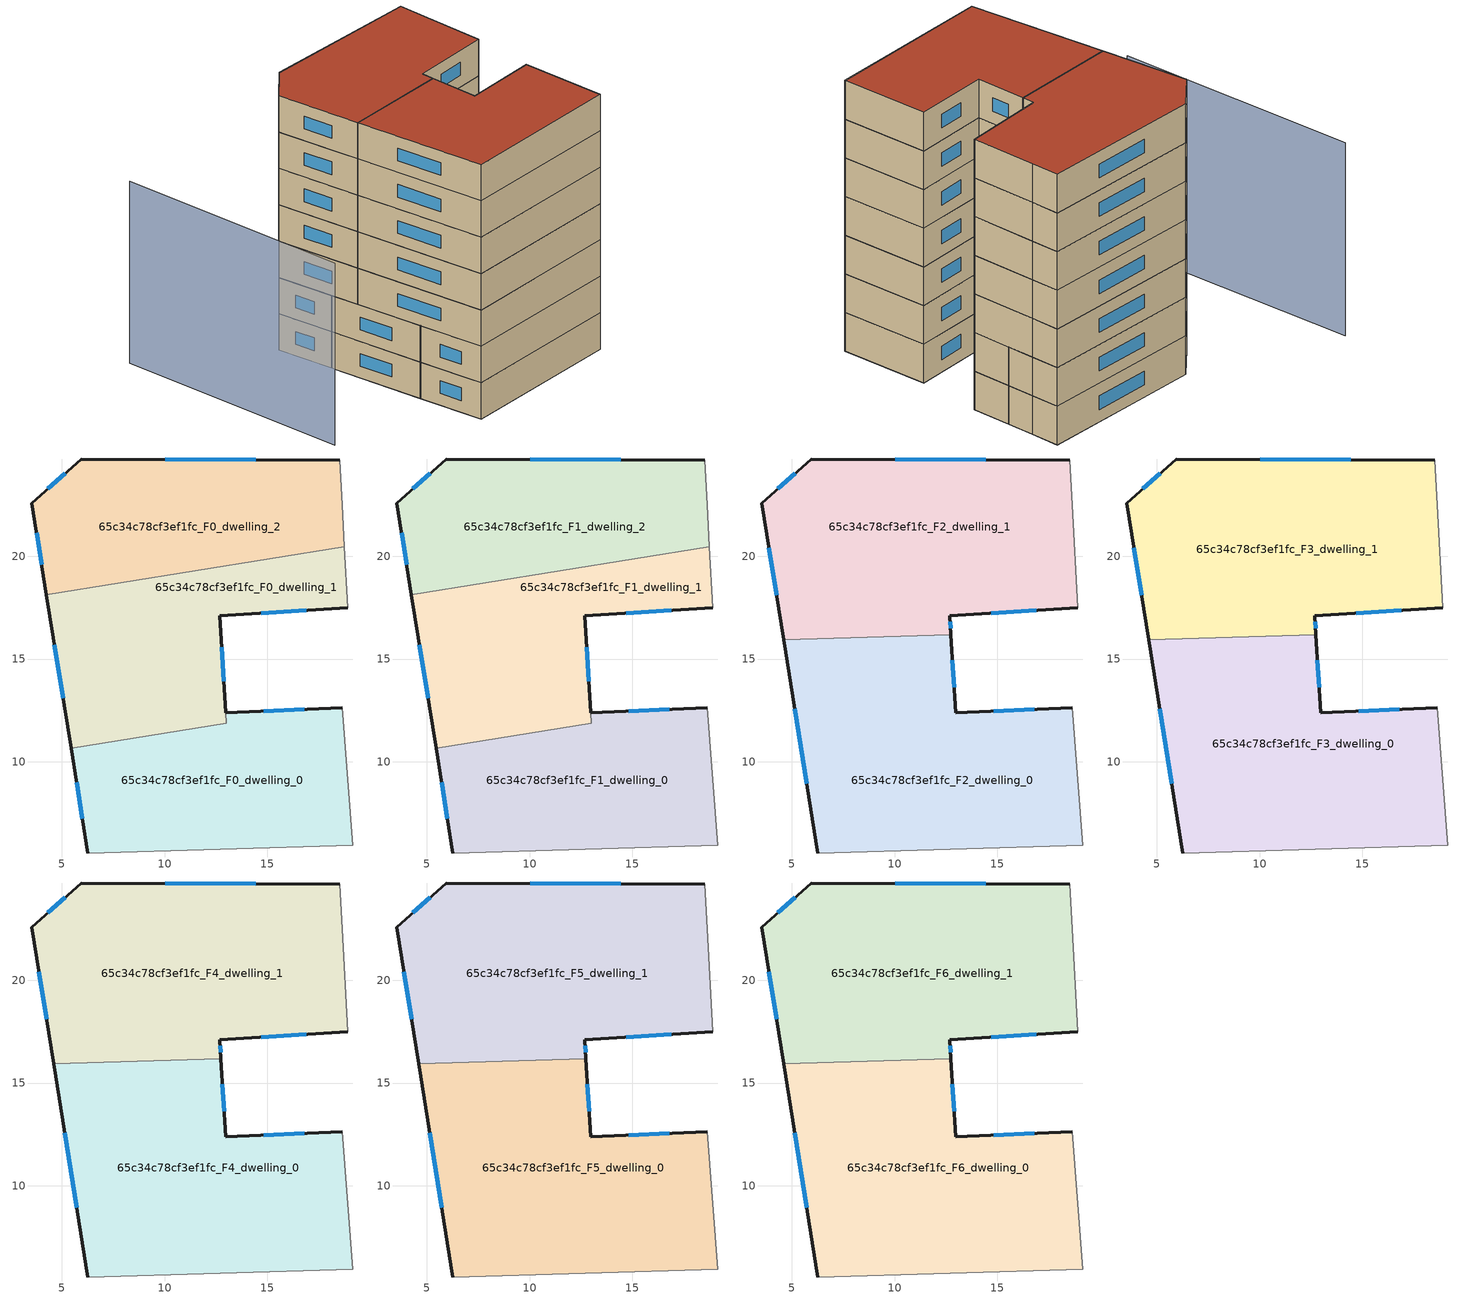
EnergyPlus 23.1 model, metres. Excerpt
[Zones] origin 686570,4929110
65c34c78cf3ef1fc_F0_dwelling_0
 floor ground (EU_floor_Construction): 19.15,5.96 18.64,12.64 12.97,12.38 13,11.88 5.46,10.67 6.28,5.58 z0
 wall outside (EU_wall_Construction): 6.28,5.58 5.46,10.67 / 12.97,12.38 18.64,12.64 z0:3
 wall adiabatic (EU_wall_Construction): 18.64,12.64 19.15,5.96 6.28,5.58 z0:3
 wall to 65c34c78cf3ef1fc_F0_dwelling_1 (EU_wall_Construction): 5.46,10.67 12.99,11.87 / 13,11.88 12.97,12.38 z0:3
 window (EU_Window_Construction): 6.01,7.23 5.72,9.01 / 14.81,12.47 16.79,12.56 z0.98:2.02
65c34c78cf3ef1fc_F0_dwelling_1
 floor ground (EU_floor_Construction): 12.99,11.87 12.69,17.12 18.9,17.48 18.74,20.45 4.26,18.13 5.46,10.67 z0
 wall outside (EU_wall_Construction): 5.46,10.67 4.26,18.13 / 18.9,17.48 12.69,17.12 12.97,12.38 z0:3
 wall to 65c34c78cf3ef1fc_F0_dwelling_2 (EU_wall_Construction): 4.26,18.13 18.74,20.45 z0:3
 wall adiabatic (EU_wall_Construction): 18.74,20.45 18.9,17.48 z0:3
 window (EU_Window_Construction): 5.07,13.1 4.65,15.71 / 16.88,17.36 14.71,17.24 / 12.78,15.58 12.87,13.92 z0.98:2.02
65c34c78cf3ef1fc_F0_dwelling_2
 floor ground (EU_floor_Construction): 18.74,20.45 18.63,22.49 18.52,24.66 5.95,24.72 3.55,22.58 4.26,18.13 z0
 wall outside (EU_wall_Construction): 4.26,18.13 3.55,22.58 5.95,24.72 18.52,24.66 z0:3
 wall adiabatic (EU_wall_Construction): 18.52,24.66 18.63,22.49 18.74,20.45 z0:3
 window (EU_Window_Construction): 4.03,19.58 3.78,21.13 / 4.33,23.27 5.17,24.03 / 10.03,24.71 14.43,24.68 z0.98:2.02
65c34c78cf3ef1fc_F1_dwelling_0
 floor to 65c34c78cf3ef1fc_F0_dwelling_0 (EU_floor_Construction): 19.15,5.96 18.64,12.64 12.97,12.38 13,11.88 5.46,10.67 6.28,5.58 z3
 wall outside (EU_wall_Construction): 6.28,5.58 5.46,10.67 / 12.97,12.38 18.64,12.64 z3:6
 wall adiabatic (EU_wall_Construction): 18.64,12.64 19.15,5.96 6.28,5.58 z3:6
 wall to 65c34c78cf3ef1fc_F1_dwelling_1 (EU_wall_Construction): 5.46,10.67 12.99,11.87 / 13,11.88 12.97,12.38 z3:6
 window (EU_Window_Construction): 6.01,7.23 5.72,9.01 / 14.81,12.47 16.79,12.56 z3.98:5.02
65c34c78cf3ef1fc_F1_dwelling_1
 floor to 65c34c78cf3ef1fc_F0_dwelling_1 (EU_floor_Construction): 12.99,11.87 12.69,17.12 18.9,17.48 18.74,20.45 4.26,18.13 5.46,10.67 z3
 wall outside (EU_wall_Construction): 5.46,10.67 4.26,18.13 / 18.9,17.48 12.69,17.12 12.97,12.38 z3:6
 wall to 65c34c78cf3ef1fc_F1_dwelling_2 (EU_wall_Construction): 4.26,18.13 18.74,20.45 z3:6
 wall adiabatic (EU_wall_Construction): 18.74,20.45 18.9,17.48 z3:6
 window (EU_Window_Construction): 5.07,13.1 4.65,15.71 / 16.88,17.36 14.71,17.24 / 12.78,15.58 12.87,13.92 z3.98:5.02
65c34c78cf3ef1fc_F1_dwelling_2
 floor to 65c34c78cf3ef1fc_F0_dwelling_2 (EU_floor_Construction): 18.74,20.45 18.63,22.49 18.52,24.66 5.95,24.72 3.55,22.58 4.26,18.13 z3
 wall outside (EU_wall_Construction): 4.26,18.13 3.55,22.58 5.95,24.72 18.52,24.66 z3:6
 wall adiabatic (EU_wall_Construction): 18.52,24.66 18.63,22.49 18.74,20.45 z3:6
 window (EU_Window_Construction): 4.03,19.58 3.78,21.13 / 4.33,23.27 5.17,24.03 / 10.03,24.71 14.43,24.68 z3.98:5.02
65c34c78cf3ef1fc_F2_dwelling_0
 floor to 65c34c78cf3ef1fc_F1_dwelling_0 (EU_floor_Construction): 19.15,5.96 18.64,12.64 12.97,12.38 13,11.88 5.46,10.67 6.28,5.58 z6
 floor to 65c34c78cf3ef1fc_F1_dwelling_1 (EU_floor_Construction): 12.99,11.87 12.74,16.19 4.61,15.95 5.46,10.67 z6
 wall outside (EU_wall_Construction): 6.28,5.58 4.61,15.95 / 12.74,16.19 12.97,12.38 18.64,12.64 z6:9
 wall adiabatic (EU_wall_Construction): 18.64,12.64 19.15,5.96 6.28,5.58 z6:9
 wall to 65c34c78cf3ef1fc_F2_dwelling_1 (EU_wall_Construction): 4.61,15.95 12.74,16.19 z6:9
 window (EU_Window_Construction): 14.81,12.47 16.79,12.56 / 5.73,8.95 5.15,12.58 / 12.81,14.95 12.89,13.62 z6.98:8.02
65c34c78cf3ef1fc_F2_dwelling_1
 floor to 65c34c78cf3ef1fc_F1_dwelling_1 (EU_floor_Construction): 18.9,17.48 18.74,20.45 4.26,18.13 4.61,15.95 12.74,16.19 12.69,17.12 z6
 floor to 65c34c78cf3ef1fc_F1_dwelling_2 (EU_floor_Construction): 18.74,20.45 18.63,22.49 18.52,24.66 5.95,24.72 3.55,22.58 4.26,18.13 z6
 wall outside (EU_wall_Construction): 18.9,17.48 12.69,17.12 12.74,16.19 / 4.61,15.95 3.55,22.58 5.95,24.72 18.52,24.66 z6:9
 wall adiabatic (EU_wall_Construction): 18.52,24.66 18.63,22.49 18.9,17.48 z6:9
 window (EU_Window_Construction): 16.88,17.36 14.71,17.24 / 12.7,16.81 12.72,16.49 / 4.26,18.11 3.89,20.42 / 4.33,23.27 5.17,24.03 / 10.03,24.71 14.43,24.68 z6.98:8.02
65c34c78cf3ef1fc_F3_dwelling_0
 floor to 65c34c78cf3ef1fc_F2_dwelling_0 (EU_floor_Construction): 19.15,5.96 18.64,12.64 12.97,12.38 12.74,16.19 4.61,15.95 6.28,5.58 z9
 wall outside (EU_wall_Construction): 6.28,5.58 4.61,15.95 / 12.74,16.19 12.97,12.38 18.64,12.64 z9:12
 wall adiabatic (EU_wall_Construction): 18.64,12.64 19.15,5.96 6.28,5.58 z9:12
 wall to 65c34c78cf3ef1fc_F3_dwelling_1 (EU_wall_Construction): 4.61,15.95 12.74,16.19 z9:12
 window (EU_Window_Construction): 14.81,12.47 16.79,12.56 / 5.73,8.95 5.15,12.58 / 12.81,14.95 12.89,13.62 z9.98:11.02
65c34c78cf3ef1fc_F3_dwelling_1
 floor to 65c34c78cf3ef1fc_F2_dwelling_1 (EU_floor_Construction): 18.9,17.48 18.63,22.49 18.52,24.66 5.95,24.72 3.55,22.58 4.61,15.95 12.74,16.19 12.69,17.12 z9
 wall outside (EU_wall_Construction): 18.9,17.48 12.69,17.12 12.74,16.19 / 4.61,15.95 3.55,22.58 5.95,24.72 18.52,24.66 z9:12
 wall adiabatic (EU_wall_Construction): 18.52,24.66 18.63,22.49 18.9,17.48 z9:12
 window (EU_Window_Construction): 16.88,17.36 14.71,17.24 / 12.7,16.81 12.72,16.49 / 4.26,18.11 3.89,20.42 / 4.33,23.27 5.17,24.03 / 10.03,24.71 14.43,24.68 z9.98:11.02
65c34c78cf3ef1fc_F4_dwelling_0
 floor to 65c34c78cf3ef1fc_F3_dwelling_0 (EU_floor_Construction): 19.15,5.96 18.64,12.64 12.97,12.38 12.74,16.19 4.61,15.95 6.28,5.58 z12
 wall outside (EU_wall_Construction): 6.28,5.58 4.61,15.95 / 12.74,16.19 12.97,12.38 18.64,12.64 z12:15
 wall adiabatic (EU_wall_Construction): 18.64,12.64 19.15,5.96 6.28,5.58 z12:15
 wall to 65c34c78cf3ef1fc_F4_dwelling_1 (EU_wall_Construction): 4.61,15.95 12.74,16.19 z12:15
 window (EU_Window_Construction): 14.81,12.47 16.79,12.56 / 5.73,8.95 5.15,12.58 / 12.81,14.95 12.89,13.62 z12.98:14.02
65c34c78cf3ef1fc_F4_dwelling_1
 floor to 65c34c78cf3ef1fc_F3_dwelling_1 (EU_floor_Construction): 18.9,17.48 18.63,22.49 18.52,24.66 5.95,24.72 3.55,22.58 4.61,15.95 12.74,16.19 12.69,17.12 z12
 wall outside (EU_wall_Construction): 18.9,17.48 12.69,17.12 12.74,16.19 / 4.61,15.95 3.55,22.58 5.95,24.72 18.52,24.66 z12:15
 wall adiabatic (EU_wall_Construction): 18.52,24.66 18.63,22.49 18.9,17.48 z12:15
 window (EU_Window_Construction): 16.88,17.36 14.71,17.24 / 12.7,16.81 12.72,16.49 / 4.26,18.11 3.89,20.42 / 4.33,23.27 5.17,24.03 / 10.03,24.71 14.43,24.68 z12.98:14.02
65c34c78cf3ef1fc_F5_dwelling_0
 floor to 65c34c78cf3ef1fc_F4_dwelling_0 (EU_floor_Construction): 19.15,5.96 18.64,12.64 12.97,12.38 12.74,16.19 4.61,15.95 6.28,5.58 z15
 wall outside (EU_wall_Construction): 6.28,5.58 4.61,15.95 / 12.74,16.19 12.97,12.38 18.64,12.64 z15:18
 wall adiabatic (EU_wall_Construction): 18.64,12.64 19.15,5.96 6.28,5.58 z15:18
 wall to 65c34c78cf3ef1fc_F5_dwelling_1 (EU_wall_Construction): 4.61,15.95 12.74,16.19 z15:18
 window (EU_Window_Construction): 14.81,12.47 16.79,12.56 / 5.73,8.95 5.15,12.58 / 12.81,14.95 12.89,13.62 z15.98:17.02
65c34c78cf3ef1fc_F5_dwelling_1
 floor to 65c34c78cf3ef1fc_F4_dwelling_1 (EU_floor_Construction): 18.9,17.48 18.63,22.49 18.52,24.66 5.95,24.72 3.55,22.58 4.61,15.95 12.74,16.19 12.69,17.12 z15
 wall outside (EU_wall_Construction): 18.9,17.48 12.69,17.12 12.74,16.19 / 4.61,15.95 3.55,22.58 5.95,24.72 18.52,24.66 z15:18
 wall adiabatic (EU_wall_Construction): 18.52,24.66 18.63,22.49 18.9,17.48 z15:18
 window (EU_Window_Construction): 16.88,17.36 14.71,17.24 / 12.7,16.81 12.72,16.49 / 4.26,18.11 3.89,20.42 / 4.33,23.27 5.17,24.03 / 10.03,24.71 14.43,24.68 z15.98:17.02
65c34c78cf3ef1fc_F6_dwelling_0
 floor to 65c34c78cf3ef1fc_F5_dwelling_0 (EU_floor_Construction): 19.15,5.96 18.64,12.64 12.97,12.38 12.74,16.19 4.61,15.95 6.28,5.58 z18
 wall outside (EU_wall_Construction): 6.28,5.58 4.61,15.95 / 12.74,16.19 12.97,12.38 18.64,12.64 z18:21
 wall adiabatic (EU_wall_Construction): 18.64,12.64 19.15,5.96 6.28,5.58 z18:21
 wall to 65c34c78cf3ef1fc_F6_dwelling_1 (EU_wall_Construction): 4.61,15.95 12.74,16.19 z18:21
 window (EU_Window_Construction): 14.81,12.47 16.79,12.56 / 5.73,8.95 5.15,12.58 / 12.81,14.95 12.89,13.62 z18.98:20.02
 roof outside (EU_roof_Construction): 18.64,12.64 19.15,5.96 6.28,5.58 4.61,15.95 12.74,16.19 12.97,12.38 z21
65c34c78cf3ef1fc_F6_dwelling_1
 floor to 65c34c78cf3ef1fc_F5_dwelling_1 (EU_floor_Construction): 18.9,17.48 18.63,22.49 18.52,24.66 5.95,24.72 3.55,22.58 4.61,15.95 12.74,16.19 12.69,17.12 z18
 wall outside (EU_wall_Construction): 18.9,17.48 12.69,17.12 12.74,16.19 / 4.61,15.95 3.55,22.58 5.95,24.72 18.52,24.66 z18:21
 wall adiabatic (EU_wall_Construction): 18.52,24.66 18.63,22.49 18.9,17.48 z18:21
 window (EU_Window_Construction): 16.88,17.36 14.71,17.24 / 12.7,16.81 12.72,16.49 / 4.26,18.11 3.89,20.42 / 4.33,23.27 5.17,24.03 / 10.03,24.71 14.43,24.68 z18.98:20.02
 roof outside (EU_roof_Construction): 18.52,24.66 18.63,22.49 18.9,17.48 12.69,17.12 12.74,16.19 4.61,15.95 3.55,22.58 5.95,24.72 z21
shading: -4.96,29.11 -3.37,10.76 z0:15
[Building]
EU S2 Campaign: North Axis=0; Terrain=City; Solar Distribution=FullExterior
[Site:Location]
Bologna: Latitude=44.5; Longitude=11.25; Time Zone=1; Elevation=37
[SizingPeriod:WeatherFileDays]
AnnualSizingPeriod: Begin Month=1; Begin Day of Month=1; End Month=12; End Day of Month=31; Day of Week for Start Day=Monday; Use Weather File Daylight Saving Period=No; Use Weather File Rain and Snow Indicators=No
[MATERIAL]
EU_InternalMass_Material: Roughness=MediumRough; Thickness=0.1; Conductivity=1; Density=1800; Specific Heat=900; Thermal Absorptance=0.9; Solar Absorptance=0.7; Visible Absorptance=0.7
[MATERIAL:NOMASS] Roughness=MediumRough; Thermal Absorptance=0.9; Solar Absorptance=0.7; Visible Absorptance=0.7
Name | Thermal Resistance
EU_wall_NoMass | 0.905828
EU_roof_NoMass | 0.37593
EU_floor_NoMass | 0.67114
[WINDOWMATERIAL:SIMPLEGLAZINGSYSTEM]
EU_Window_SimpleGlazing: UFactor=4.52486; Solar Heat Gain Coefficient=0.85; Visible Transmittance=0.85
[CONSTRUCTION]
EU_wall_Construction: EU_wall_NoMass
EU_roof_Construction: EU_roof_NoMass
EU_floor_Construction: EU_floor_NoMass
EU_InternalMass_Construction: EU_InternalMass_Material
EU_Window_Construction: EU_Window_SimpleGlazing
[ZONE] Type=1; Multiplier=1; Ceiling Height=autocalculate; Floor Area=autocalculate; Part of Total Floor Area=Yes
Name | Volume
65c34c78cf3ef1fc_F0_dwelling_0; 65c34c78cf3ef1fc_F1_dwelling_0 | 238.405
65c34c78cf3ef1fc_F2_dwelling_0; 65c34c78cf3ef1fc_F3_dwelling_0; 65c34c78cf3ef1fc_F4_dwelling_0; 65c34c78cf3ef1fc_F5_dwelling_0; 65c34c78cf3ef1fc_F6_dwelling_0 | 352.406
65c34c78cf3ef1fc_F0_dwelling_1; 65c34c78cf3ef1fc_F1_dwelling_1 | 231.429
65c34c78cf3ef1fc_F2_dwelling_1; 65c34c78cf3ef1fc_F3_dwelling_1; 65c34c78cf3ef1fc_F4_dwelling_1; 65c34c78cf3ef1fc_F5_dwelling_1; 65c34c78cf3ef1fc_F6_dwelling_1 | 352.407
65c34c78cf3ef1fc_F0_dwelling_2; 65c34c78cf3ef1fc_F1_dwelling_2 | 234.933
[INTERNALMASS] Construction=EU_InternalMass_Construction
Name | Zone or ZoneList | Surface Area
65c34c78cf3ef1fc_F0_dwelling_0_EU_InternalMass | 65c34c78cf3ef1fc_F0_dwelling_0 | 79.4686
65c34c78cf3ef1fc_F0_dwelling_1_EU_InternalMass | 65c34c78cf3ef1fc_F0_dwelling_1 | 77.1572
65c34c78cf3ef1fc_F0_dwelling_2_EU_InternalMass | 65c34c78cf3ef1fc_F0_dwelling_2 | 78.3109
65c34c78cf3ef1fc_F1_dwelling_0_EU_InternalMass | 65c34c78cf3ef1fc_F1_dwelling_0 | 79.4686
65c34c78cf3ef1fc_F1_dwelling_1_EU_InternalMass | 65c34c78cf3ef1fc_F1_dwelling_1 | 77.1572
65c34c78cf3ef1fc_F1_dwelling_2_EU_InternalMass | 65c34c78cf3ef1fc_F1_dwelling_2 | 78.3109
65c34c78cf3ef1fc_F2_dwelling_0_EU_InternalMass | 65c34c78cf3ef1fc_F2_dwelling_0 | 117.469
65c34c78cf3ef1fc_F2_dwelling_1_EU_InternalMass | 65c34c78cf3ef1fc_F2_dwelling_1 | 117.469
65c34c78cf3ef1fc_F3_dwelling_0_EU_InternalMass | 65c34c78cf3ef1fc_F3_dwelling_0 | 117.469
65c34c78cf3ef1fc_F3_dwelling_1_EU_InternalMass | 65c34c78cf3ef1fc_F3_dwelling_1 | 117.469
65c34c78cf3ef1fc_F4_dwelling_0_EU_InternalMass | 65c34c78cf3ef1fc_F4_dwelling_0 | 117.469
65c34c78cf3ef1fc_F4_dwelling_1_EU_InternalMass | 65c34c78cf3ef1fc_F4_dwelling_1 | 117.469
65c34c78cf3ef1fc_F5_dwelling_0_EU_InternalMass | 65c34c78cf3ef1fc_F5_dwelling_0 | 117.469
65c34c78cf3ef1fc_F5_dwelling_1_EU_InternalMass | 65c34c78cf3ef1fc_F5_dwelling_1 | 117.469
65c34c78cf3ef1fc_F6_dwelling_0_EU_InternalMass | 65c34c78cf3ef1fc_F6_dwelling_0 | 117.469
65c34c78cf3ef1fc_F6_dwelling_1_EU_InternalMass | 65c34c78cf3ef1fc_F6_dwelling_1 | 117.469
[OTHEREQUIPMENT] Fuel Type=Electricity; Design Level Calculation Method=Watts/Area; Power per Zone Floor Area=1; Fraction Latent=0; Fraction Radiant=0; Fraction Lost=0; Carbon Dioxide Generation Rate=0; EndUse Subcategory=EU_Step8_InternalGains
Name | Zone or ZoneList or Space or SpaceList | Schedule
EU_Step8_InternalGain_65c34c78cf3ef1fc_F0_dwelling_0_f000 | 65c34c78cf3ef1fc_F0_dwelling_0 | EU_Step8_GainSchedule_65c34c78cf3ef1fc_F0_dwelling_0_f000
EU_Step8_InternalGain_65c34c78cf3ef1fc_F0_dwelling_1_f000 | 65c34c78cf3ef1fc_F0_dwelling_1 | EU_Step8_GainSchedule_65c34c78cf3ef1fc_F0_dwelling_1_f000
EU_Step8_InternalGain_65c34c78cf3ef1fc_F0_dwelling_2_f000 | 65c34c78cf3ef1fc_F0_dwelling_2 | EU_Step8_GainSchedule_65c34c78cf3ef1fc_F0_dwelling_2_f000
EU_Step8_InternalGain_65c34c78cf3ef1fc_F1_dwelling_0_f000 | 65c34c78cf3ef1fc_F1_dwelling_0 | EU_Step8_GainSchedule_65c34c78cf3ef1fc_F1_dwelling_0_f000
EU_Step8_InternalGain_65c34c78cf3ef1fc_F1_dwelling_1_f000 | 65c34c78cf3ef1fc_F1_dwelling_1 | EU_Step8_GainSchedule_65c34c78cf3ef1fc_F1_dwelling_1_f000
EU_Step8_InternalGain_65c34c78cf3ef1fc_F1_dwelling_2_f000 | 65c34c78cf3ef1fc_F1_dwelling_2 | EU_Step8_GainSchedule_65c34c78cf3ef1fc_F1_dwelling_2_f000
EU_Step8_InternalGain_65c34c78cf3ef1fc_F2_dwelling_0_f000 | 65c34c78cf3ef1fc_F2_dwelling_0 | EU_Step8_GainSchedule_65c34c78cf3ef1fc_F2_dwelling_0_f000
EU_Step8_InternalGain_65c34c78cf3ef1fc_F2_dwelling_1_f000 | 65c34c78cf3ef1fc_F2_dwelling_1 | EU_Step8_GainSchedule_65c34c78cf3ef1fc_F2_dwelling_1_f000
EU_Step8_InternalGain_65c34c78cf3ef1fc_F3_dwelling_0_f000 | 65c34c78cf3ef1fc_F3_dwelling_0 | EU_Step8_GainSchedule_65c34c78cf3ef1fc_F3_dwelling_0_f000
EU_Step8_InternalGain_65c34c78cf3ef1fc_F3_dwelling_1_f000 | 65c34c78cf3ef1fc_F3_dwelling_1 | EU_Step8_GainSchedule_65c34c78cf3ef1fc_F3_dwelling_1_f000
EU_Step8_InternalGain_65c34c78cf3ef1fc_F4_dwelling_0_f000 | 65c34c78cf3ef1fc_F4_dwelling_0 | EU_Step8_GainSchedule_65c34c78cf3ef1fc_F4_dwelling_0_f000
EU_Step8_InternalGain_65c34c78cf3ef1fc_F4_dwelling_1_f000 | 65c34c78cf3ef1fc_F4_dwelling_1 | EU_Step8_GainSchedule_65c34c78cf3ef1fc_F4_dwelling_1_f000
EU_Step8_InternalGain_65c34c78cf3ef1fc_F5_dwelling_0_f000 | 65c34c78cf3ef1fc_F5_dwelling_0 | EU_Step8_GainSchedule_65c34c78cf3ef1fc_F5_dwelling_0_f000
EU_Step8_InternalGain_65c34c78cf3ef1fc_F5_dwelling_1_f000 | 65c34c78cf3ef1fc_F5_dwelling_1 | EU_Step8_GainSchedule_65c34c78cf3ef1fc_F5_dwelling_1_f000
EU_Step8_InternalGain_65c34c78cf3ef1fc_F6_dwelling_0_f000 | 65c34c78cf3ef1fc_F6_dwelling_0 | EU_Step8_GainSchedule_65c34c78cf3ef1fc_F6_dwelling_0_f000
EU_Step8_InternalGain_65c34c78cf3ef1fc_F6_dwelling_1_f000 | 65c34c78cf3ef1fc_F6_dwelling_1 | EU_Step8_GainSchedule_65c34c78cf3ef1fc_F6_dwelling_1_f000
[ZONEVENTILATION:DESIGNFLOWRATE] Schedule=EU_AlwaysOn; Design Flow Rate Calculation Method=AirChanges/Hour; Air Changes per Hour=0.73129; Ventilation Type=Natural; Fan Pressure Rise=0; Fan Total Efficiency=1; Constant Term Coefficient=1; Temperature Term Coefficient=0; Velocity Term Coefficient=0; Velocity Squared Term Coefficient=0; Minimum Indoor Temperature=-100; Maximum Indoor Temperature=100; Delta Temperature=-100; Minimum Outdoor Temperature=-100; Maximum Outdoor Temperature=100; Maximum Wind Speed=40
Name | Zone or ZoneList or Space or SpaceList
EU_ConstantAir_65c34c78cf3ef1fc_F0_dwelling_0 | 65c34c78cf3ef1fc_F0_dwelling_0
EU_ConstantAir_65c34c78cf3ef1fc_F0_dwelling_1 | 65c34c78cf3ef1fc_F0_dwelling_1
EU_ConstantAir_65c34c78cf3ef1fc_F0_dwelling_2 | 65c34c78cf3ef1fc_F0_dwelling_2
EU_ConstantAir_65c34c78cf3ef1fc_F1_dwelling_0 | 65c34c78cf3ef1fc_F1_dwelling_0
EU_ConstantAir_65c34c78cf3ef1fc_F1_dwelling_1 | 65c34c78cf3ef1fc_F1_dwelling_1
EU_ConstantAir_65c34c78cf3ef1fc_F1_dwelling_2 | 65c34c78cf3ef1fc_F1_dwelling_2
EU_ConstantAir_65c34c78cf3ef1fc_F2_dwelling_0 | 65c34c78cf3ef1fc_F2_dwelling_0
EU_ConstantAir_65c34c78cf3ef1fc_F2_dwelling_1 | 65c34c78cf3ef1fc_F2_dwelling_1
EU_ConstantAir_65c34c78cf3ef1fc_F3_dwelling_0 | 65c34c78cf3ef1fc_F3_dwelling_0
EU_ConstantAir_65c34c78cf3ef1fc_F3_dwelling_1 | 65c34c78cf3ef1fc_F3_dwelling_1
EU_ConstantAir_65c34c78cf3ef1fc_F4_dwelling_0 | 65c34c78cf3ef1fc_F4_dwelling_0
EU_ConstantAir_65c34c78cf3ef1fc_F4_dwelling_1 | 65c34c78cf3ef1fc_F4_dwelling_1
EU_ConstantAir_65c34c78cf3ef1fc_F5_dwelling_0 | 65c34c78cf3ef1fc_F5_dwelling_0
EU_ConstantAir_65c34c78cf3ef1fc_F5_dwelling_1 | 65c34c78cf3ef1fc_F5_dwelling_1
EU_ConstantAir_65c34c78cf3ef1fc_F6_dwelling_0 | 65c34c78cf3ef1fc_F6_dwelling_0
EU_ConstantAir_65c34c78cf3ef1fc_F6_dwelling_1 | 65c34c78cf3ef1fc_F6_dwelling_1
[HVACTEMPLATE:THERMOSTAT] Constant Heating Setpoint=20; Constant Cooling Setpoint=50
EU_HeatOnly_65c34c78cf3ef1fc_F0_dwelling_0; EU_HeatOnly_65c34c78cf3ef1fc_F0_dwelling_1; EU_HeatOnly_65c34c78cf3ef1fc_F0_dwelling_2; EU_HeatOnly_65c34c78cf3ef1fc_F1_dwelling_0; EU_HeatOnly_65c34c78cf3ef1fc_F1_dwelling_1; EU_HeatOnly_65c34c78cf3ef1fc_F1_dwelling_2; EU_HeatOnly_65c34c78cf3ef1fc_F2_dwelling_0; EU_HeatOnly_65c34c78cf3ef1fc_F2_dwelling_1; EU_HeatOnly_65c34c78cf3ef1fc_F3_dwelling_0; EU_HeatOnly_65c34c78cf3ef1fc_F3_dwelling_1; EU_HeatOnly_65c34c78cf3ef1fc_F4_dwelling_0; EU_HeatOnly_65c34c78cf3ef1fc_F4_dwelling_1; EU_HeatOnly_65c34c78cf3ef1fc_F5_dwelling_0; EU_HeatOnly_65c34c78cf3ef1fc_F5_dwelling_1; EU_HeatOnly_65c34c78cf3ef1fc_F6_dwelling_0; EU_HeatOnly_65c34c78cf3ef1fc_F6_dwelling_1
[HVACTEMPLATE:ZONE:IDEALLOADSAIRSYSTEM] System Availability Schedule=EU_AlwaysOn; Maximum Heating Supply Air Temperature=50; Minimum Cooling Supply Air Temperature=13; Maximum Heating Supply Air Humidity Ratio=0.0156; Minimum Cooling Supply Air Humidity Ratio=0.0077; Heating Limit=NoLimit; Cooling Limit=NoLimit; Heating Availability Schedule=EU_AlwaysOn; Cooling Availability Schedule=EU_CoolingOff; Dehumidification Control Type=ConstantSensibleHeatRatio; Cooling Sensible Heat Ratio=0.7; Dehumidification Setpoint=60; Humidification Control Type=None; Humidification Setpoint=30; Outdoor Air Method=None; Outdoor Air Flow Rate per Person=0.00944; Outdoor Air Flow Rate per Zone Floor Area=0; Outdoor Air Flow Rate per Zone=0; Demand Controlled Ventilation Type=None; Outdoor Air Economizer Type=NoEconomizer; Heat Recovery Type=None; Sensible Heat Recovery Effectiveness=0.7; Latent Heat Recovery Effectiveness=0.65
Name | Template Thermostat
65c34c78cf3ef1fc_F0_dwelling_0 | EU_HeatOnly_65c34c78cf3ef1fc_F0_dwelling_0
65c34c78cf3ef1fc_F0_dwelling_1 | EU_HeatOnly_65c34c78cf3ef1fc_F0_dwelling_1
65c34c78cf3ef1fc_F0_dwelling_2 | EU_HeatOnly_65c34c78cf3ef1fc_F0_dwelling_2
65c34c78cf3ef1fc_F1_dwelling_0 | EU_HeatOnly_65c34c78cf3ef1fc_F1_dwelling_0
65c34c78cf3ef1fc_F1_dwelling_1 | EU_HeatOnly_65c34c78cf3ef1fc_F1_dwelling_1
65c34c78cf3ef1fc_F1_dwelling_2 | EU_HeatOnly_65c34c78cf3ef1fc_F1_dwelling_2
65c34c78cf3ef1fc_F2_dwelling_0 | EU_HeatOnly_65c34c78cf3ef1fc_F2_dwelling_0
65c34c78cf3ef1fc_F2_dwelling_1 | EU_HeatOnly_65c34c78cf3ef1fc_F2_dwelling_1
65c34c78cf3ef1fc_F3_dwelling_0 | EU_HeatOnly_65c34c78cf3ef1fc_F3_dwelling_0
65c34c78cf3ef1fc_F3_dwelling_1 | EU_HeatOnly_65c34c78cf3ef1fc_F3_dwelling_1
65c34c78cf3ef1fc_F4_dwelling_0 | EU_HeatOnly_65c34c78cf3ef1fc_F4_dwelling_0
65c34c78cf3ef1fc_F4_dwelling_1 | EU_HeatOnly_65c34c78cf3ef1fc_F4_dwelling_1
65c34c78cf3ef1fc_F5_dwelling_0 | EU_HeatOnly_65c34c78cf3ef1fc_F5_dwelling_0
65c34c78cf3ef1fc_F5_dwelling_1 | EU_HeatOnly_65c34c78cf3ef1fc_F5_dwelling_1
65c34c78cf3ef1fc_F6_dwelling_0 | EU_HeatOnly_65c34c78cf3ef1fc_F6_dwelling_0
65c34c78cf3ef1fc_F6_dwelling_1 | EU_HeatOnly_65c34c78cf3ef1fc_F6_dwelling_1
[SIZING:ZONE] Zone Cooling Design Supply Air Temperature Input Method=SupplyAirTemperature; Zone Cooling Design Supply Air Temperature=13; Zone Heating Design Supply Air Temperature Input Method=SupplyAirTemperature; Zone Heating Design Supply Air Temperature=50; Zone Cooling Design Supply Air Humidity Ratio=0.008; Zone Heating Design Supply Air Humidity Ratio=0.008; Cooling Design Air Flow Method=DesignDay; Cooling Design Air Flow Rate=0; Cooling Minimum Air Flow per Zone Floor Area=0.000762; Cooling Minimum Air Flow=0; Cooling Minimum Air Flow Fraction=0.2; Heating Design Air Flow Method=DesignDay; Heating Design Air Flow Rate=0; Heating Maximum Air Flow per Zone Floor Area=0.002032; Heating Maximum Air Flow=0.141576; Heating Maximum Air Flow Fraction=0.3; Account for Dedicated Outdoor Air System=No; Dedicated Outdoor Air System Control Strategy=NeutralSupplyAir; Dedicated Outdoor Air Low Setpoint Temperature for Design=autosize; Dedicated Outdoor Air High Setpoint Temperature for Design=autosize; Zone Load Sizing Method=Sensible Load Only No Latent Load; Zone Latent Cooling Design Supply Air Humidity Ratio Input Method=HumidityRatioDifference; Zone Cooling Design Supply Air Humidity Ratio Difference=0.005; Zone Latent Heating Design Supply Air Humidity Ratio Input Method=HumidityRatioDifference; Zone Humidification Design Supply Air Humidity Ratio Difference=0.005
65c34c78cf3ef1fc_F0_dwelling_0; 65c34c78cf3ef1fc_F0_dwelling_1; 65c34c78cf3ef1fc_F0_dwelling_2; 65c34c78cf3ef1fc_F1_dwelling_0; 65c34c78cf3ef1fc_F1_dwelling_1; 65c34c78cf3ef1fc_F1_dwelling_2; 65c34c78cf3ef1fc_F2_dwelling_0; 65c34c78cf3ef1fc_F2_dwelling_1; 65c34c78cf3ef1fc_F3_dwelling_0; 65c34c78cf3ef1fc_F3_dwelling_1; 65c34c78cf3ef1fc_F4_dwelling_0; 65c34c78cf3ef1fc_F4_dwelling_1; 65c34c78cf3ef1fc_F5_dwelling_0; 65c34c78cf3ef1fc_F5_dwelling_1; 65c34c78cf3ef1fc_F6_dwelling_0; 65c34c78cf3ef1fc_F6_dwelling_1
[SCHEDULE:CONSTANT]
Name | Hourly Value
EU_AlwaysOn | 1
EU_CoolingOff | 0
[SCHEDULE:FILE] Column Number=1; Rows to Skip at Top=0; Number of Hours of Data=8760; Column Separator=Comma; Interpolate to Timestep=No; Minutes per Item=60; Adjust Schedule for Daylight Savings=Yes
Name | File
EU_Step8_GainSchedule_65c34c78cf3ef1fc_F0_dwelling_0_f000 | ../../schedules/65c34c78cf3ef1fc/65c34c78cf3ef1fc_F0_dwelling_0_f000_gain.csv
EU_Step8_GainSchedule_65c34c78cf3ef1fc_F0_dwelling_1_f000 | ../../schedules/65c34c78cf3ef1fc/65c34c78cf3ef1fc_F0_dwelling_1_f000_gain.csv
EU_Step8_GainSchedule_65c34c78cf3ef1fc_F0_dwelling_2_f000 | ../../schedules/65c34c78cf3ef1fc/65c34c78cf3ef1fc_F0_dwelling_2_f000_gain.csv
EU_Step8_GainSchedule_65c34c78cf3ef1fc_F1_dwelling_0_f000 | ../../schedules/65c34c78cf3ef1fc/65c34c78cf3ef1fc_F1_dwelling_0_f000_gain.csv
EU_Step8_GainSchedule_65c34c78cf3ef1fc_F1_dwelling_1_f000 | ../../schedules/65c34c78cf3ef1fc/65c34c78cf3ef1fc_F1_dwelling_1_f000_gain.csv
EU_Step8_GainSchedule_65c34c78cf3ef1fc_F1_dwelling_2_f000 | ../../schedules/65c34c78cf3ef1fc/65c34c78cf3ef1fc_F1_dwelling_2_f000_gain.csv
EU_Step8_GainSchedule_65c34c78cf3ef1fc_F2_dwelling_0_f000 | ../../schedules/65c34c78cf3ef1fc/65c34c78cf3ef1fc_F2_dwelling_0_f000_gain.csv
EU_Step8_GainSchedule_65c34c78cf3ef1fc_F2_dwelling_1_f000 | ../../schedules/65c34c78cf3ef1fc/65c34c78cf3ef1fc_F2_dwelling_1_f000_gain.csv
EU_Step8_GainSchedule_65c34c78cf3ef1fc_F3_dwelling_0_f000 | ../../schedules/65c34c78cf3ef1fc/65c34c78cf3ef1fc_F3_dwelling_0_f000_gain.csv
EU_Step8_GainSchedule_65c34c78cf3ef1fc_F3_dwelling_1_f000 | ../../schedules/65c34c78cf3ef1fc/65c34c78cf3ef1fc_F3_dwelling_1_f000_gain.csv
EU_Step8_GainSchedule_65c34c78cf3ef1fc_F4_dwelling_0_f000 | ../../schedules/65c34c78cf3ef1fc/65c34c78cf3ef1fc_F4_dwelling_0_f000_gain.csv
EU_Step8_GainSchedule_65c34c78cf3ef1fc_F4_dwelling_1_f000 | ../../schedules/65c34c78cf3ef1fc/65c34c78cf3ef1fc_F4_dwelling_1_f000_gain.csv
EU_Step8_GainSchedule_65c34c78cf3ef1fc_F5_dwelling_0_f000 | ../../schedules/65c34c78cf3ef1fc/65c34c78cf3ef1fc_F5_dwelling_0_f000_gain.csv
EU_Step8_GainSchedule_65c34c78cf3ef1fc_F5_dwelling_1_f000 | ../../schedules/65c34c78cf3ef1fc/65c34c78cf3ef1fc_F5_dwelling_1_f000_gain.csv
EU_Step8_GainSchedule_65c34c78cf3ef1fc_F6_dwelling_0_f000 | ../../schedules/65c34c78cf3ef1fc/65c34c78cf3ef1fc_F6_dwelling_0_f000_gain.csv
EU_Step8_GainSchedule_65c34c78cf3ef1fc_F6_dwelling_1_f000 | ../../schedules/65c34c78cf3ef1fc/65c34c78cf3ef1fc_F6_dwelling_1_f000_gain.csv
